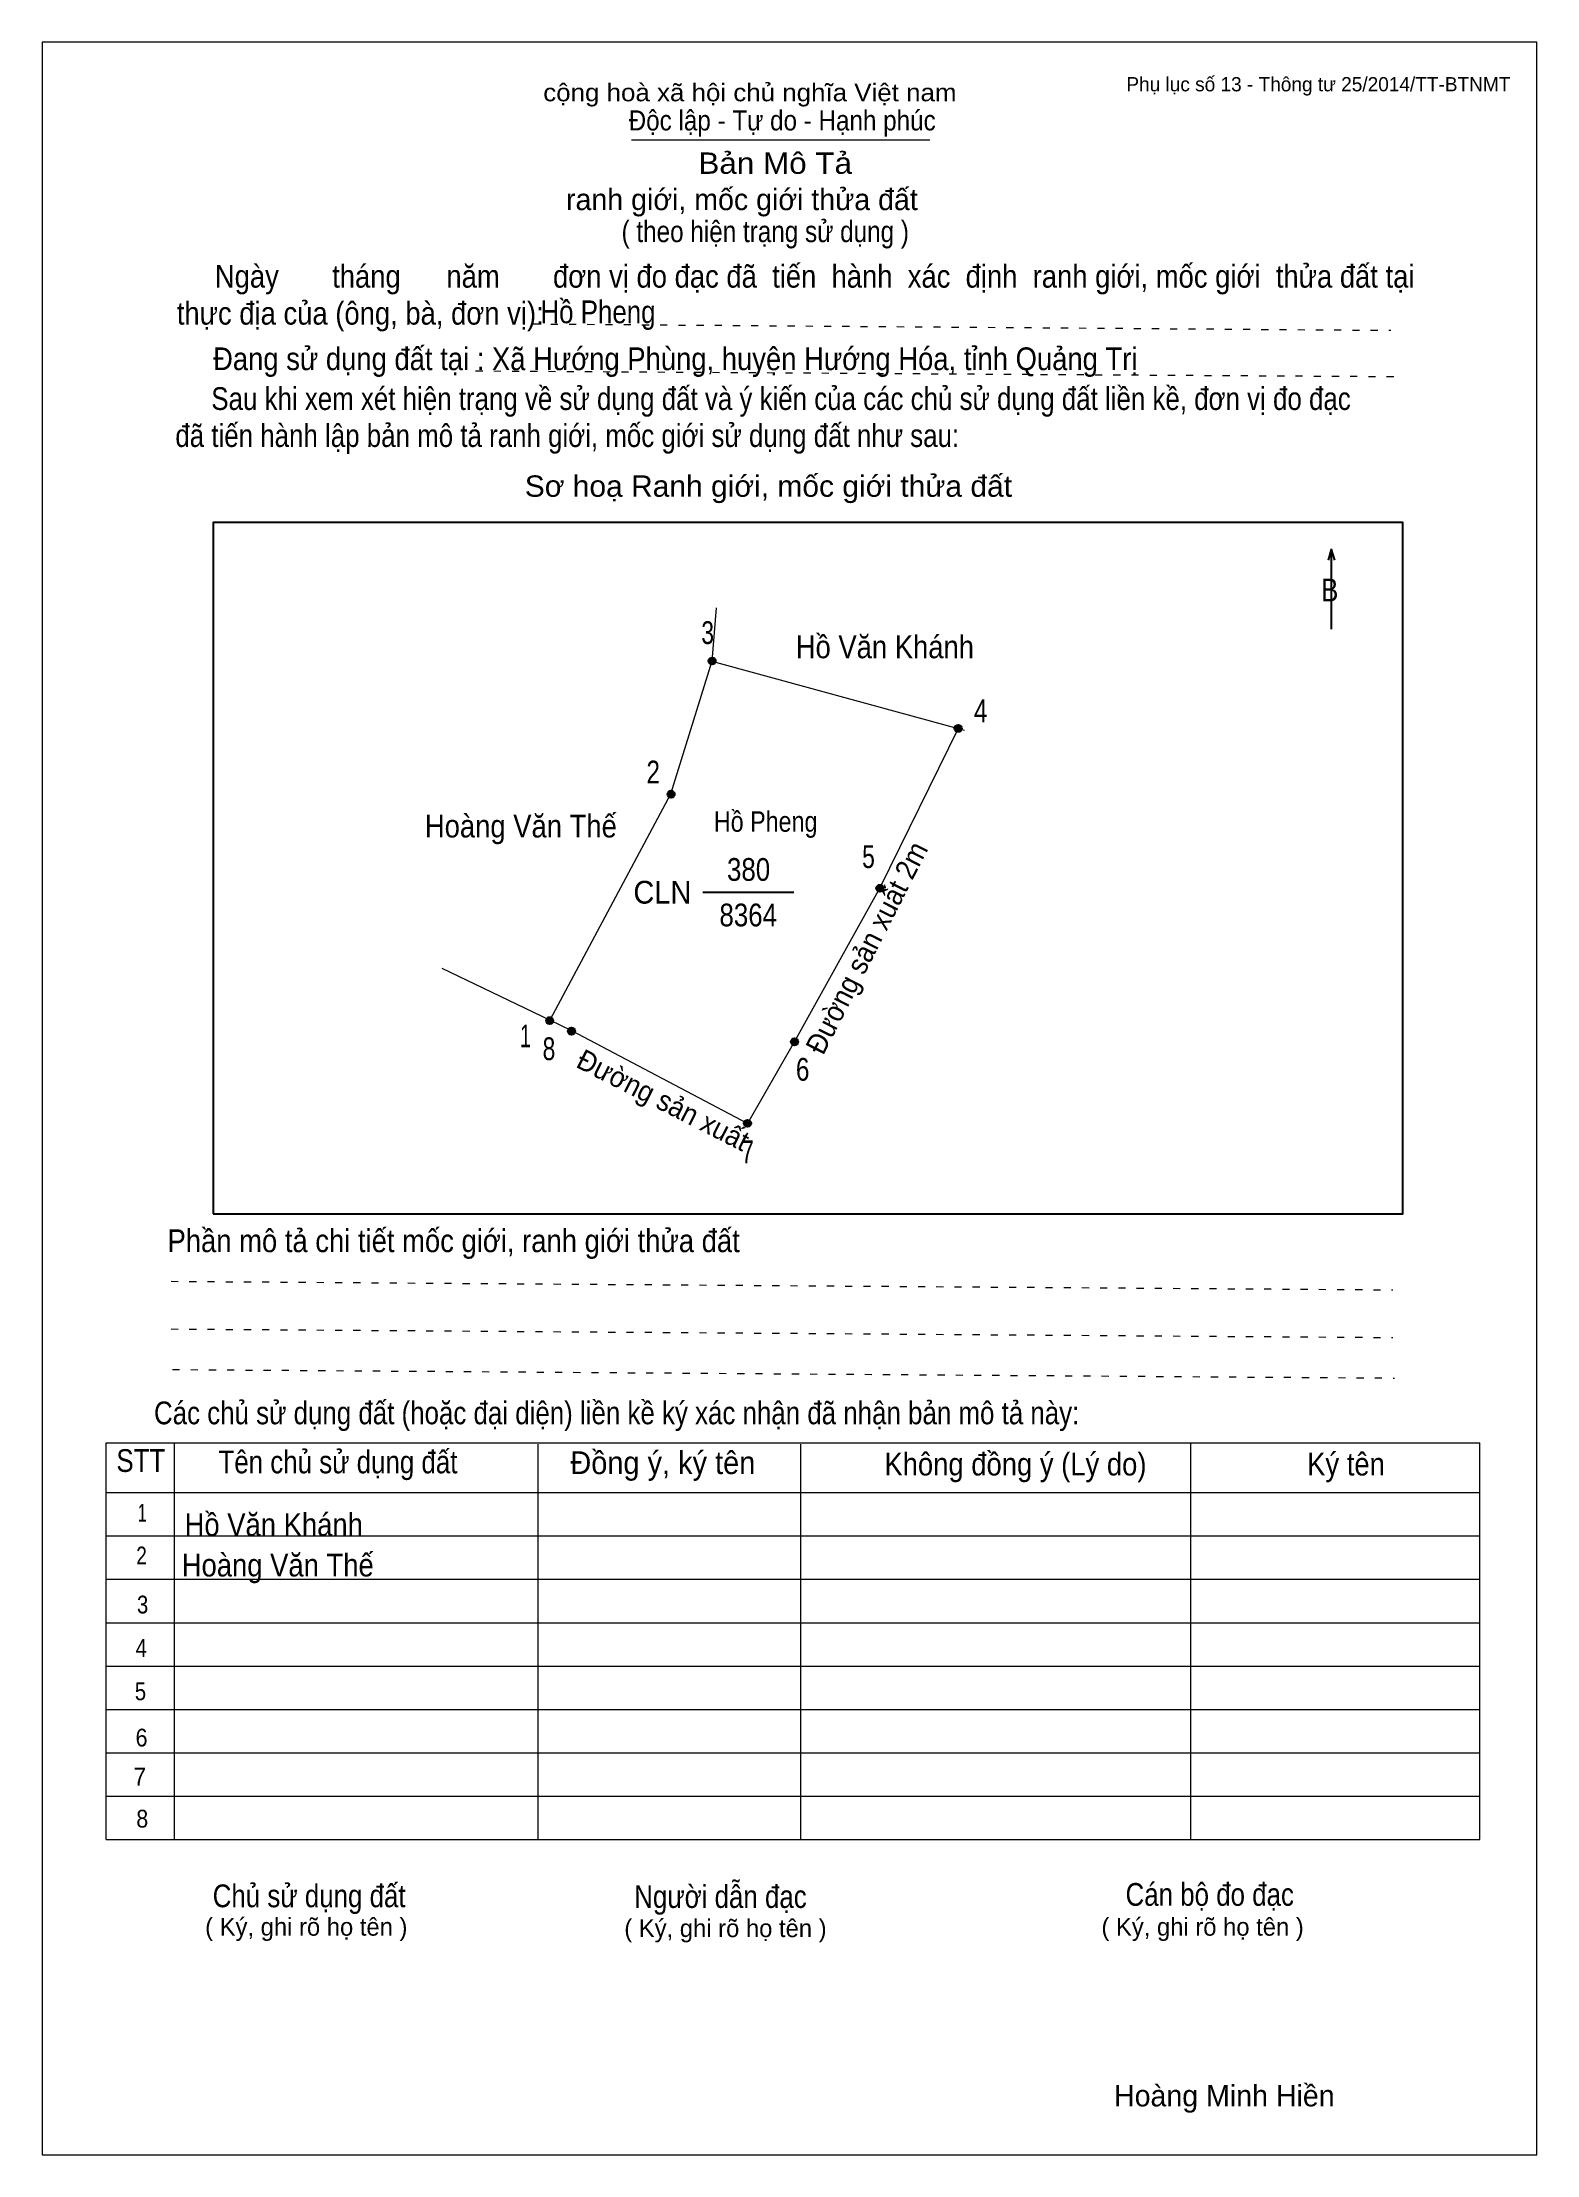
# Model space of a CAD drawing. Header units: centimetres. Extents: x 0 to 21, y 0 to 29.7.
import ezdxf
from ezdxf.enums import TextEntityAlignment as Align

# ---------------------------------------------------------------- set-up
doc = ezdxf.new("R2010")
doc.units = ezdxf.units.CM
doc.header["$LTSCALE"] = 0.13
doc.linetypes.add('DOTTED', pattern=[1.5, 0.3, -1.2])
for name, color, linetype, lineweight in [('1', 7, 'Continuous', 13), ('32', 7, 'Continuous', 25), ('33', 7, 'Continuous', 25), ('61', 7, 'Continuous', 13), ('62', 7, 'Continuous', 13)]:
    doc.layers.add(name, color=color, linetype=linetype, lineweight=lineweight)
for name, color, linetype in [('34', 7, 'Continuous'), ('45', 7, 'Continuous'), ('63', 7, 'Continuous')]:
    doc.layers.add(name, color=color, linetype=linetype)

msp = doc.modelspace()

# ---------------------------------------------------------------- hatches: boundary and pattern name
at = {"layer": '32'}
for points in [[(9.4624, 21.0002, 1), (9.3624, 21.0002, 1)], [(12.92, 20.053, 1), (12.82, 20.053, 1)], [(8.8863, 19.1279, 1), (8.7863, 19.1279, 1)], [(11.8201, 17.8057, 1), (11.7201, 17.8057, 1)], [(7.1805, 15.9458, 1), (7.0805, 15.9458, 1)], [(7.4868, 15.797, 1), (7.3868, 15.797, 1)], [(10.6208, 15.6467, 1), (10.5208, 15.6467, 1)], [(9.9593, 14.5002, 1), (9.8593, 14.5002, 1)]]:
    msp.add_hatch(color=256, dxfattribs=at).paths.add_polyline_path(points)

# ---------------------------------------------------------------- linework, layer by layer
at = {"layer": '1'}
msp.add_lwpolyline([(21, 0), (21, 29.7), (0, 29.7), (0, 0)], close=True, dxfattribs=at)
at = {"layer": '32'}
for centre in [(9.4124, 21.0002), (12.87, 20.053), (8.8363, 19.1279), (11.7701, 17.8057), (7.1305, 15.9458), (7.4368, 15.797), (10.5708, 15.6467), (9.9093, 14.5002)]:
    msp.add_circle(centre, 0.05, dxfattribs=at)
at = {"layer": '33'}
msp.add_line((9.28, 17.75), (10.56, 17.75), dxfattribs=at)
at = {"layer": '61'}
for p, q in [((9.47, 21.75), (9.41, 21)), ((9.41, 21), (12.87, 20.05)), ((7.13, 15.95), (5.62, 16.68))]:
    msp.add_line(p, q, dxfattribs=at)
for points in [[(9.41, 21), (8.83, 19.13), (7.13, 15.95)], [(12.87, 20.05), (11.77, 17.81), (10.57, 15.65), (9.91, 14.5), (7.44, 15.8), (7.13, 15.95)], [(12.87, 20.05), (12.92, 20.04), (12.96, 20.03)]]:
    msp.add_lwpolyline(points, dxfattribs=at)
at = {"layer": '62'}
for p, q in [((8.28, 28.33), (12.47, 28.33)), ((0.9, 10.01), (20.2, 10.01)), ((0.9, 4.43), (0.9, 10.01)), ((1.86, 4.43), (1.86, 10.01)), ((6.97, 4.43), (6.97, 9.99)), ((10.66, 4.43), (10.66, 9.99)), ((16.14, 4.43), (16.14, 10.01)), ((20.2, 4.43), (20.2, 10.01)), ((0.9, 9.31), (20.2, 9.31)), ((0.9, 8.7), (20.2, 8.7)), ((0.9, 8.09), (20.2, 8.09)), ((0.9, 7.48), (20.2, 7.48)), ((0.9, 6.87), (20.2, 6.87)), ((0.9, 6.26), (20.2, 6.26)), ((0.9, 5.65), (20.2, 5.65)), ((0.9, 5.04), (20.2, 5.04)), ((0.9, 4.43), (20.2, 4.43))]:
    msp.add_line(p, q, dxfattribs=at)
at = {"layer": '62', "linetype": 'DOTTED'}
for p, q in [((6.89, 25.74), (18.95, 25.65)), ((6.09, 25.08), (19.04, 25)), ((1.81, 12.28), (18.98, 12.16)), ((1.81, 11.61), (18.98, 11.49)), ((1.83, 11.04), (19, 10.92))]:
    msp.add_line(p, q, dxfattribs=at)
at = {"layer": '62', "lineweight": 25}
for p, q in [((18.11, 22.58), (18.11, 21.45)), ((18.11, 22.57), (18.07, 22.42)), ((18.11, 22.57), (18.16, 22.42))]:
    msp.add_line(p, q, dxfattribs=at)
msp.add_lwpolyline([(2.4, 13.23), (19.12, 13.23), (19.12, 22.95), (2.4, 22.95)], close=True, dxfattribs=at)

# ---------------------------------------------------------------- texts
at = {"layer": '32'}
for s, width, p in [('3', 0.75, (9.35, 21.24)), ('4', 0.8, (13.185, 20.14)), ('2', 0.8, (8.585, 19.28)), ('5', 0.75, (11.61, 18.09)), ('1', 0.65, (6.79, 15.57)), ('8', 0.75, (7.12, 15.39)), ('6', 0.8, (10.685, 15.1)), ('7', 0.75, (9.91, 13.94))]:
    msp.add_text(s, height=0.32, dxfattribs=dict(at, width=width)).set_placement(p, align=Align.CENTER)
at = {"layer": '33'}
for s, width, p in [('Hồ Văn Khánh', 0.9, (11.84, 21.04)), ('Hoàng Văn Thế', 0.9, (6.725, 18.52)), ('380', 0.85, (9.925, 17.91)), ('8364', 0.85, (9.92, 17.27))]:
    msp.add_text(s, height=0.32, dxfattribs=dict(at, width=width)).set_placement(p, align=Align.CENTER)
at = {"layer": '33', "width": 0.95}
msp.add_text('CLN', height=0.32, dxfattribs=at).set_placement((9.12, 17.59), align=Align.RIGHT)
at = {"layer": '34'}
for s, width, p in [('Hồ Pheng', 0.85, (7, 25.75)), ('Hồ Văn Khánh', 0.9, (2, 8.7)), ('Hoàng Văn Thế', 0.9, (1.96, 8.13))]:
    msp.add_text(s, height=0.32, dxfattribs=dict(at, width=width)).set_placement(p)
at = {"layer": '45', "width": 0.85}
msp.add_text('Hồ Pheng', height=0.288, dxfattribs=at).set_placement((10.165, 18.6), align=Align.CENTER)
at = {"layer": '45', "width": 0.95}
for s, height, rotation, p in [('Đường sản xuất 2m', 0.29, 63.048, (11.7139, 16.9043)), ('Đường sản xuất', 0.288, 333.048, (8.6597, 14.7006))]:
    msp.add_text(s, height=height, rotation=rotation, dxfattribs=at).set_placement(p, align=Align.CENTER)
at = {"layer": '62'}
for s, height, width, p in [('cộng hoà xã hội chủ nghĩa Việt nam', 0.2474, 1.1, (7.04, 28.87)), ('Độc lập - Tự do - Hạnh phúc', 0.2828, 0.9, (8.24, 28.46)), ('Bản Mô Tả', 0.3, 1.1, (9.22, 27.85)), ('( theo hiện trạng sử dụng )', 0.3, 0.85, (8.14, 26.89)), ('     Ngày       tháng      năm       đơn vị đo đạc đã  tiến  hành  xác  định  ranh giới, mốc giới  thửa đất tại ', 0.32, 0.9, (1.89, 26.25)), ('thực địa của (ông, bà, đơn vị): ', 0.32, 0.9, (1.89, 25.73)), ('Đang sử dụng đất tại : Xã Hướng Phùng, huyện Hướng Hóa, tỉnh Quảng Trị', 0.32, 0.9, (2.4, 25.09)), ('     Sau khi xem xét hiện trạng về sử dụng đất và ý kiến của các chủ sử dụng đất liền kề, đơn vị đo đạc ', 0.32, 0.85, (1.87, 24.53)), ('đã tiến hành lập bản mô tả ranh giới, mốc giới sử dụng đất như sau:', 0.32, 0.85, (1.87, 24.01)), ('Sơ hoạ Ranh giới, mốc giới thửa đất', 0.3, 1.05, (6.78, 23.31)), ('B', 0.32, 0.85, (17.97, 21.84)), ('Phần mô tả chi tiết mốc giới, ranh giới thửa đất ', 0.32, 0.9, (1.76, 12.69)), ('Các chủ sử dụng đất (hoặc đại diện) liền kề ký xác nhận đã nhận bản mô tả này:', 0.32, 0.85, (1.57, 10.27))]:
    msp.add_text(s, height=height, dxfattribs=dict(at, width=width)).set_placement(p)
msp.add_text('ranh giới, mốc giới thửa đất', height=0.3, dxfattribs=at).set_placement((7.36, 27.34))
for s, height, width, p in [('STT', 0.32, 0.85, (1.385, 9.6)), ('Tên chủ sử dụng đất', 0.32, 0.85, (4.155, 9.58)), ('Đồng ý, ký tên', 0.32, 0.95, (8.72, 9.57)), ('Không đồng ý (Lý do)', 0.32, 0.9, (13.675, 9.55)), ('Ký tên', 0.32, 0.9, (18.32, 9.55)), ('1', 0.25, 0.7, (1.405, 8.9)), ('2', 0.25, 0.8, (1.395, 8.3)), ('3', 0.25, 0.85, (1.41, 7.61)), ('4', 0.25, 0.85, (1.39, 7)), ('5', 0.25, 0.85, (1.38, 6.39)), ('6', 0.25, 0.9, (1.395, 5.74)), ('7', 0.25, 0.95, (1.37, 5.19)), ('8', 0.25, 0.9, (1.405, 4.6)), ('Người dẫn đạc', 0.32, 0.85, (9.53, 3.47)), ('Chủ sử dụng đất', 0.32, 0.85, (3.75, 3.48)), ('Cán bộ đo đạc', 0.32, 0.85, (16.405, 3.5))]:
    msp.add_text(s, height=height, dxfattribs=dict(at, width=width)).set_placement(p, align=Align.CENTER)
for p in [(3.71, 3.08), (9.6, 3.06), (16.305, 3.08)]:
    msp.add_text('( Ký, ghi rõ họ tên )', height=0.25, dxfattribs=at).set_placement(p, align=Align.CENTER)
at = {"layer": '63'}
msp.add_text('Phụ lục số 13 - Thông tư 25/2014/TT-BTNMT', height=0.2, dxfattribs=at).set_placement((20.63, 29.01), align=Align.RIGHT)
msp.add_text('Hoàng Minh Hiền', height=0.3, dxfattribs=at).set_placement((16.61, 0.68), align=Align.CENTER)

doc.saveas('drawing.dxf')
